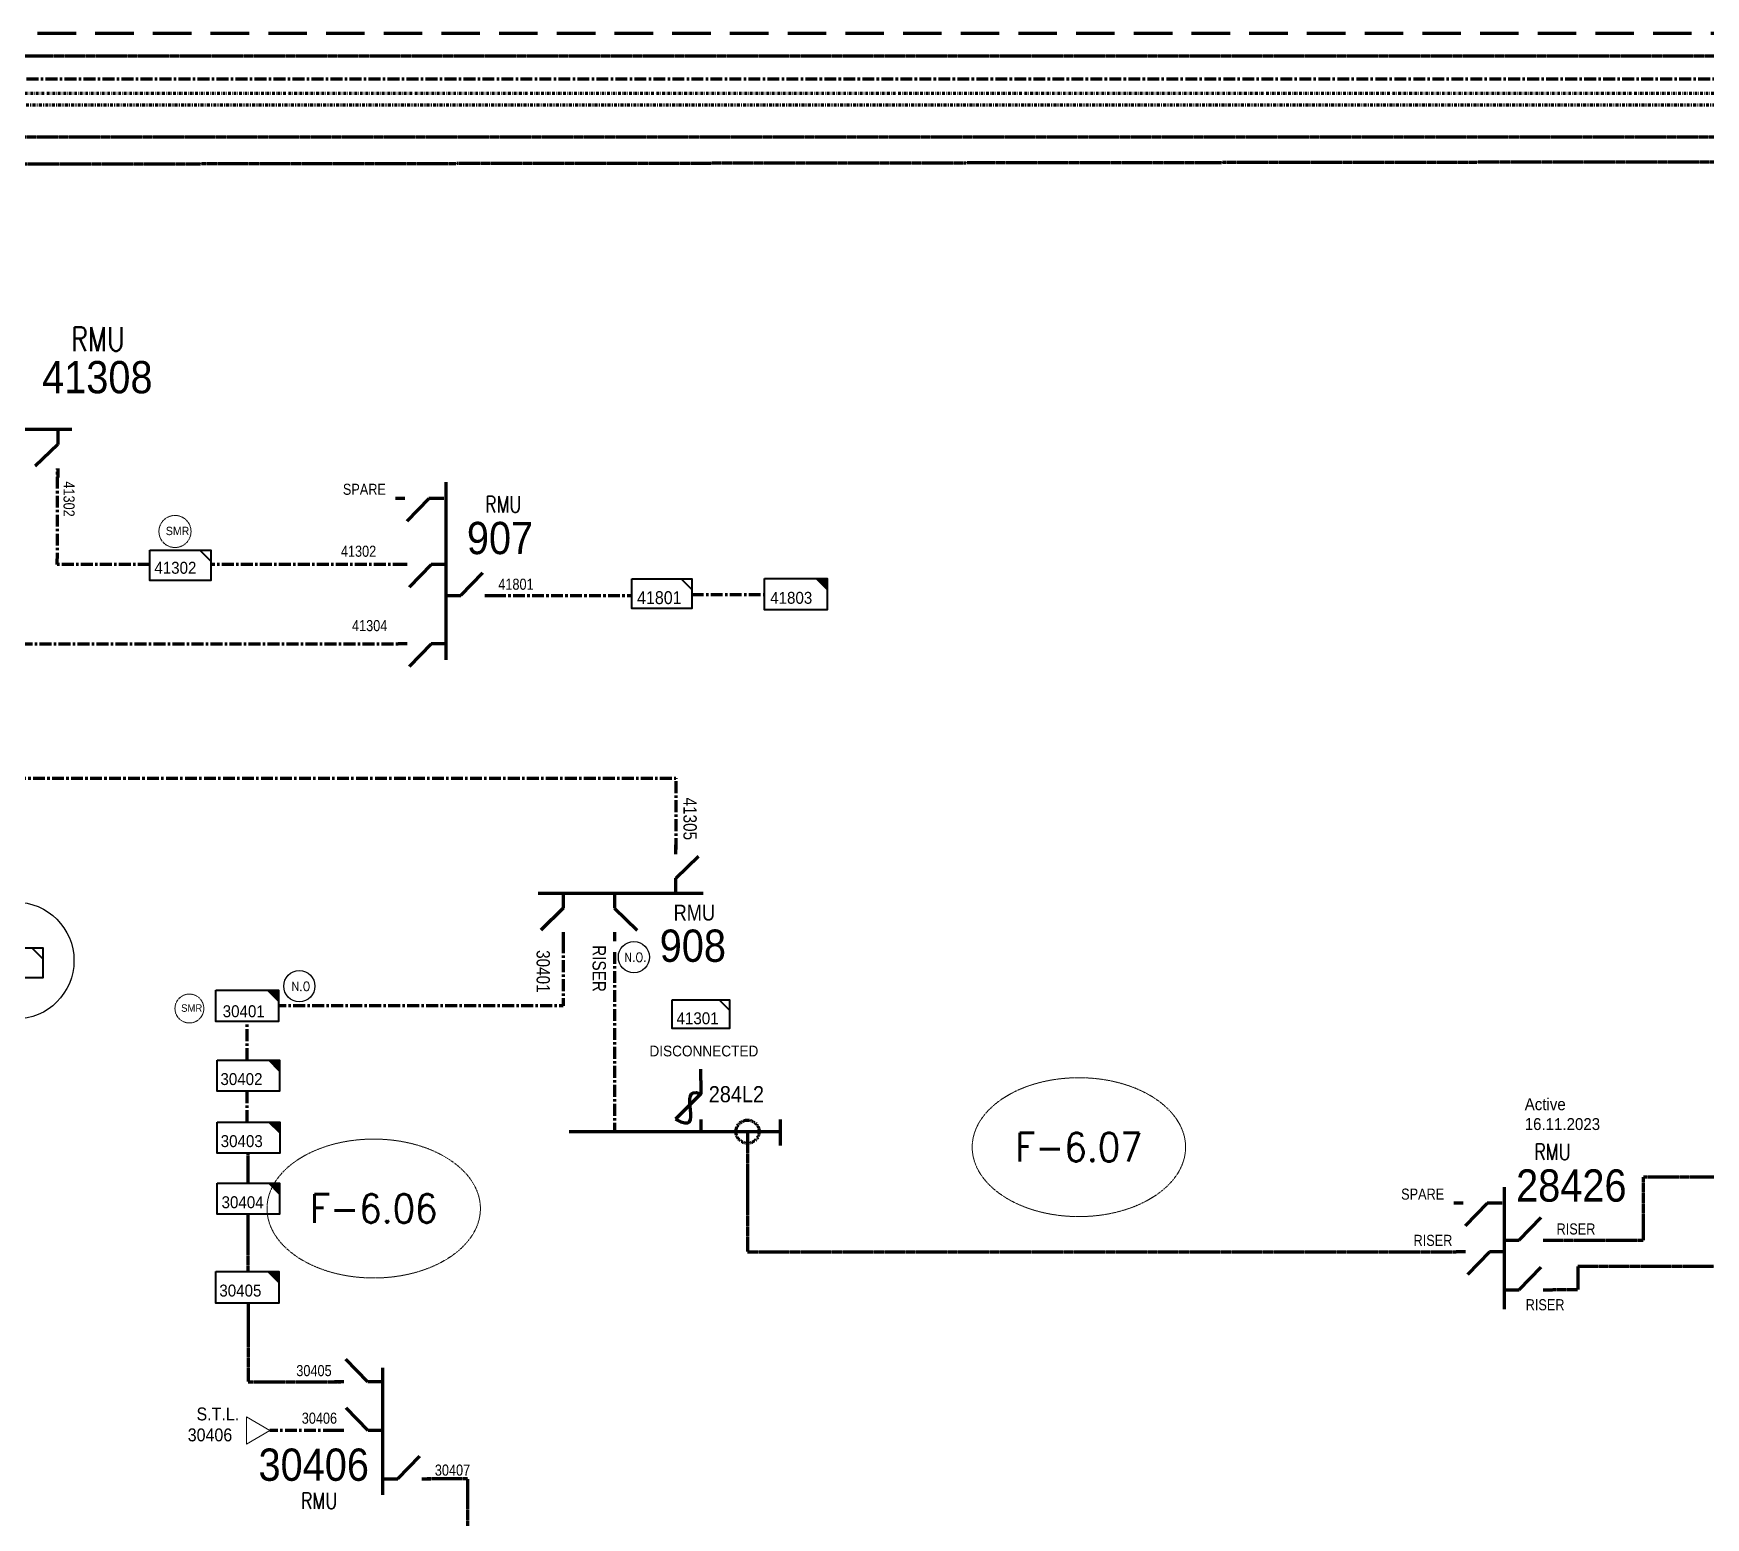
# Model space of a CAD drawing. Header units: metres. Extents: x 65984 to 144644, y -19036 to 23726.
# Drawn here: x 123462 to 123979, y 21915 to 22374 of the extents above; entities that cross this region are included whole.
import ezdxf
from ezdxf.enums import TextEntityAlignment as Align

# ---------------------------------------------------------------- set-up
doc = ezdxf.new("R2010")
doc.units = ezdxf.units.M
doc.header["$MEASUREMENT"] = 0
for name, pattern in [('( Center )', [2, 1.25, -0.25, 0.25, -0.25]), ('DGN Style 3', [0.013877, 0, -0.013877]), ('DGN Style 4', [1.6, 0.8, -0.4, 0, -0.4]), ('DGN Style 7', [2, 0.9, -0.4, 0.3, -0.4]), ('HIDDEN2', [2381.25, 1587.5, -793.75])]:
    doc.linetypes.add(name, pattern=pattern)
doc.layers.get('0').update_dxf_attribs({"color": 95, "lineweight": 40})
for name, color, linetype, lineweight in [('d_eos', 111, 'Continuous', 40), ('d_eos no', 121, 'Continuous', 40), ('d_fco', 5, 'Continuous', 40), ('d_fco text', 95, 'Continuous', 40), ('d_oh branch', 94, 'Continuous', 40), ('d_switch', 95, 'Continuous', 40), ('d_tf', 1, 'Continuous', 40), ('d_tf no', 6, 'Continuous', 40), ('d_ug cable', 95, 'Continuous', 40), ('d_ug main line', 95, 'Continuous', 40), ('d_ug tf', 1, 'Continuous', 40), ('d_unit sub', 7, 'Continuous', 40), ('fedr no', 95, 'Continuous', 40), ('Level 37', 7, 'Continuous', 0), ('O H MAIN FEEDER', 4, 'Continuous', 100), ('SW N O', 114, 'Continuous', 30)]:
    doc.layers.add(name, color=color, linetype=linetype, lineweight=lineweight)
doc.styles.add('NASKHF', font='naskhf.shx', dxfattribs={"height": 8})
doc.styles.add('Style-Arial', font='arial.ttf')
doc.styles.add('Style-ENGINEERING', font='ENGINEERING.shx')
doc.styles.add('Style-msdefault', font='msdefault.shx')
doc.styles.add('Style-STANDARD', font='STANDARD.shx')

# ---------------------------------------------------------------- blocks, each defined once
blk = doc.blocks.new('SS')
at = {"color": 0, "linetype": 'ByBlock', "lineweight": -2, "flags": 128}
blk.add_lwpolyline([(6.95, 4.25), (10.45, 4.25), (10.45, 0.75)], close=True, dxfattribs=at)
at = {"color": 0, "linetype": 'ByBlock', "lineweight": -2, "extrusion": (0, 0, -1)}
blk.add_solid([(-6.95, 4.25), (-10.45, 4.25), (-10.45, 0.75)], dxfattribs=at)
at = {"color": 0, "linetype": 'ByBlock', "lineweight": -2}
blk.add_3dface([(-9.55, 4.25), (10.45, 4.25), (10.45, -5.75), (-9.55, -5.75)], dxfattribs=at)
blk = doc.blocks.new('TF_8')
at = {"color": 0, "linetype": 'ByBlock', "lineweight": -2}
blk.add_line((6.3, 4.95), (9.9, 1.35), dxfattribs=at)
blk.add_3dface([(-10.1, 4.95), (9.9, 4.95), (9.9, -5.05), (-10.1, -5.05)], dxfattribs=at)
blk = doc.blocks.new('FUSE01')
at = {"color": 0, "linetype": 'ByBlock', "lineweight": -2}
blk.add_line((0, -17.15), (0, -22.55), dxfattribs=at)
at = {"color": 0, "linetype": 'ByBlock', "lineweight": -2, "flags": 128}
blk.add_lwpolyline([(0, 0.05), (0, -5.75), (-11.2, -16.95)], dxfattribs=at)
at = {"color": 0, "linetype": 'ByBlock', "lineweight": -2}
blk.add_open_spline([(-11.2, -16.95), (3.4, -25.35), (-11.6, -1.35), (0, -5.75)], degree=3, dxfattribs=at)
blk = doc.blocks.new('*U1343')
at = {"layer": 'SW N O', "color": 94, "ltscale": 0.426762}
blk.add_circle((-0.02, 0), 4.83, dxfattribs=at)
at = {"layer": 'SW N O', "color": 94, "style": 'Style-STANDARD'}
blk.add_text('N.O.', height=2.753, dxfattribs=at).set_placement((0.46, -0.05), align=Align.MIDDLE_CENTER)
blk = doc.blocks.new('TRA1_682')
at = {"layer": 'd_tf', "color": 7, "linetype": 'Continuous', "lineweight": 0, "ltscale": 0.000392162, "flags": 128}
blk.add_lwpolyline([(10, -17), (0, 0), (-10, -17)], close=True, dxfattribs=at)
blk = doc.blocks.new('TRA1_681')
at = {"layer": 'd_tf', "color": 7, "linetype": 'Continuous', "lineweight": 0, "ltscale": 0.000392162, "xscale": 1.000046564039522, "yscale": 1.000046564039522, "zscale": 1.000046564039522, "rotation": 180}
blk.add_blockref('TRA1_682', (0, 0), dxfattribs=at)
blk = doc.blocks.new('*U3591')
at = {"layer": 'SW N O', "color": 94, "ltscale": 0.426762}
blk.add_circle((-0.02, 0), 4.83, dxfattribs=at)
at = {"layer": 'SW N O', "color": 94, "style": 'Style-STANDARD'}
blk.add_text('N.O', height=2.753, dxfattribs=at).set_placement((0.46, -0.05), align=Align.MIDDLE_CENTER)
blk = doc.blocks.new('*U3592')
at = {"layer": 'SW N O', "color": 2, "ltscale": 0.426762}
blk.add_circle((-0.02, 0), 4.83, dxfattribs=at)

msp = doc.modelspace()

# ---------------------------------------------------------------- linework, layer by layer
at = {"layer": 'd_eos', "color": 1, "linetype": 'Continuous', "lineweight": 211, "ltscale": 0.478599}
for p, q in [((123434.47, 22251.45), (123473.8, 22251.45)), ((123469.46, 22251.45), (123469.46, 22246.8)), ((123469.46, 22246.8), (123462.46, 22240.01)), ((123469.46, 22239.36), (123469.46, 22236.53)), ((123589.72, 22180.05), (123589.72, 22235.04)), ((123576.9, 22230.04), (123574.07, 22230.04)), ((123584.34, 22230.04), (123577.54, 22223.04)), ((123588.99, 22230.04), (123584.34, 22230.04)), ((123577.63, 22209.6), (123574.8, 22209.6)), ((123585.07, 22209.6), (123578.27, 22202.6)), ((123589.72, 22209.6), (123585.07, 22209.6)), ((123594.26, 22200.05), (123601.06, 22207.05)), ((123589.62, 22200.05), (123594.26, 22200.05)), ((123601.71, 22200.05), (123604.53, 22200.05)), ((123577.63, 22185.05), (123574.8, 22185.05)), ((123585.07, 22185.05), (123578.28, 22178.05)), ((123589.72, 22185.05), (123585.07, 22185.05))]:
    msp.add_line(p, q, dxfattribs=at)
at = {"layer": 'd_eos', "color": 7, "linetype": 'Continuous', "lineweight": 211, "ltscale": 0.638341}
msp.add_line((123660.82, 22119.97), (123660.81, 22122.8), dxfattribs=at)
at = {"layer": 'd_eos', "color": 1, "linetype": 'Continuous', "lineweight": 211, "ltscale": 0.638341}
for p, q in [((123660.82, 22112.53), (123667.82, 22119.33)), ((123660.82, 22107.88), (123660.82, 22112.53)), ((123618.22, 22107.88), (123669.24, 22107.88)), ((123625.96, 22107.87), (123625.96, 22103.23)), ((123641.82, 22107.88), (123641.82, 22103.23)), ((123625.96, 22103.23), (123618.96, 22096.43)), ((123641.82, 22103.23), (123648.82, 22096.43)), ((123625.96, 22095.78), (123625.96, 22092.96)), ((123641.82, 22095.78), (123641.82, 22092.96))]:
    msp.add_line(p, q, dxfattribs=at)
at = {"layer": 'd_eos', "color": 7, "linetype": 'Continuous', "lineweight": 211, "ltscale": 0.478599}
for p, q in [((123917.27, 21979.07), (123917.27, 22016.82)), ((123904.45, 22011.82), (123901.62, 22011.82)), ((123911.89, 22011.82), (123905.1, 22004.82)), ((123916.54, 22011.82), (123911.89, 22011.82)), ((123921.81, 22000.44), (123928.61, 22007.44)), ((123905.18, 21996.83), (123902.35, 21996.83)), ((123912.62, 21996.83), (123905.83, 21989.83)), ((123917.27, 21996.83), (123912.62, 21996.83)), ((123917.17, 22000.44), (123921.81, 22000.44)), ((123929.26, 22000.44), (123932.08, 22000.44)), ((123921.81, 21985.06), (123928.61, 21992.06)), ((123917.17, 21985.06), (123921.81, 21985.06)), ((123929.26, 21985.06), (123932.08, 21985.06)), ((123565.42, 21956.53), (123558.63, 21963.53)), ((123570.07, 21921.54), (123570.07, 21960.87)), ((123557.98, 21956.53), (123555.16, 21956.53)), ((123570.07, 21956.53), (123565.42, 21956.53)), ((123565.53, 21941.53), (123558.73, 21948.53)), ((123558.08, 21941.53), (123555.26, 21941.53)), ((123570.17, 21941.53), (123565.53, 21941.53)), ((123574.72, 21926.54), (123581.52, 21933.54)), ((123570.07, 21926.54), (123574.72, 21926.54)), ((123582.16, 21926.54), (123584.99, 21926.54))]:
    msp.add_line(p, q, dxfattribs=at)
at = {"layer": 'd_oh branch', "color": 6, "linetype": 'Continuous', "lineweight": 100}
msp.add_line((123668.49, 22049.82), (123668.49, 22053.4), dxfattribs=at)
at = {"layer": 'd_ug cable', "color": 7, "linetype": 'DGN Style 3', "lineweight": 100}
for p, q in [((123528.43, 22018.08), (123528.43, 22027.32)), ((123528.43, 21990.62), (123528.43, 22008.43))]:
    msp.add_line(p, q, dxfattribs=at)
at = {"layer": 'd_ug cable', "color": 206, "linetype": 'DGN Style 3', "lineweight": 100, "flags": 128}
msp.add_lwpolyline([(116176.39, 20628.22), (116176.39, 20750.68), (116176.22, 20750.68), (116176.22, 20751.88), (115709.1, 20751.88), (115709.1, 20898.3), (115443.65, 20898.3), (115443.65, 22367.11), (125153.08, 22367.11), (125153.08, 21679.5), (125516.2, 21679.5), (125516.2, 21661.2)], dxfattribs=at)
at = {"layer": 'd_ug cable', "color": 251, "linetype": 'DGN Style 3', "lineweight": 100, "flags": 128}
msp.add_lwpolyline([(116822.57, 20861.14), (116854.81, 20861.14), (116854.81, 20884.92), (116988.56, 20884.92), (116988.56, 22341.95), (125130.38, 22341.95), (125130.38, 21815.39), (125262.38, 21815.39)], dxfattribs=at)
at = {"layer": 'd_ug cable', "color": 1, "linetype": 'DGN Style 3', "lineweight": 100, "flags": 128}
msp.add_lwpolyline([(124793.56, 20416.16), (124792.07, 20891.4), (125120.04, 20891.44), (125121.21, 22335.69), (123123.25, 22333.08)], dxfattribs=at)
at = {"layer": 'd_ug cable', "color": 6, "linetype": 'DGN Style 3', "lineweight": 100, "flags": 128}
for points in [[(123682.99, 22034), (123682.99, 21996.83), (123902.35, 21996.83)], [(123932.08, 22000.44), (123960.3, 22000.44), (123960.3, 22020.04), (124119.73, 22020.04)], [(124214.7, 21999.47), (124202.29, 21999.47), (124202.29, 21992.26), (123939.93, 21992.26), (123939.93, 21985.06), (123932.08, 21985.06)]]:
    msp.add_lwpolyline(points, dxfattribs=at)
at = {"layer": 'd_ug cable', "color": 7, "linetype": 'DGN Style 3', "lineweight": 100, "flags": 128}
for points in [[(123528.43, 21980.94), (123528.43, 21956.53), (123557.23, 21956.53)], [(123596.45, 21910.48), (123596.45, 21926.54), (123583.79, 21926.54)]]:
    msp.add_lwpolyline(points, dxfattribs=at)
at = {"layer": 'd_ug cable', "color": 2, "linetype": 'DGN Style 3', "lineweight": 13}
for centre, radius in [((123505.77, 22219.82), 4.97), ((123510.23, 22072.13), 4.47)]:
    msp.add_circle(centre, radius, dxfattribs=at)
at = {"layer": 'd_ug cable', "color": 7, "linetype": 'DGN Style 3', "lineweight": 100}
msp.add_circle((123682.99, 22034), 3.59, dxfattribs=at)
at = {"layer": 'd_ug main line', "color": 1, "linetype": '( Center )', "lineweight": 140, "ltscale": 2.94}
for p, q in [((123576.88, 22209.6), (123516.83, 22209.6)), ((123604.53, 22200.05), (123647.22, 22200.05)), ((123665.72, 22200.29), (123688.26, 22200.29))]:
    msp.add_line(p, q, dxfattribs=at)
at = {"layer": 'd_ug main line', "color": 7, "linetype": '( Center )', "lineweight": 140, "ltscale": 2.94}
for p, q in [((123528.09, 22056.16), (123528.09, 22068.06)), ((123528.09, 22036.98), (123528.09, 22046.51)), ((123555.26, 21941.53), (123535.11, 21941.53))]:
    msp.add_line(p, q, dxfattribs=at)
at = {"layer": 'd_ug main line', "color": 36, "linetype": 'HIDDEN2', "lineweight": 70, "ltscale": 0.0075}
msp.add_lwpolyline([(125386.09, 22374.01), (115436.35, 22374.01), (115436.35, 20892.06), (115702.37, 20892.06), (115702.37, 20746.44), (116184.6, 20746.44), (116184.6, 20578.3), (116242, 20578.3), (116242, 20553.61)], dxfattribs=at)
at = {"layer": 'd_ug main line', "color": 174, "linetype": '( Center )', "lineweight": 140, "ltscale": 2.94, "flags": 128}
msp.add_lwpolyline([(125145.17, 22359.87), (115450.76, 22359.87), (115450.76, 20910.03), (116755.35, 20910.03), (116755.35, 20829.41)], dxfattribs=at)
at = {"layer": 'd_ug main line', "color": 191, "linetype": 'DGN Style 7', "lineweight": 140, "flags": 128}
msp.add_lwpolyline([(125136.56, 22351.77), (116982.25, 22351.77), (116982.25, 20302.89), (116982.25, 20302.89), (116982.25, 19904.76), (116245.06, 19904.76), (116245.06, 20043.28)], dxfattribs=at)
at = {"layer": 'd_ug main line', "color": 1, "linetype": '( Center )', "lineweight": 140, "ltscale": 2.94, "flags": 128}
for points in [[(123469.35, 22209.58), (123469.43, 22239.32)], [(123497.95, 22209.62), (123469.35, 22209.58)], [(123409.17, 22116.24), (123429.14, 22116.24), (123429.14, 22162.19), (123429.14, 22162.19), (123429.14, 22185.05), (123574.8, 22185.05)], [(123455.59, 22090.88), (123455.59, 22143.43), (123660.82, 22143.43), (123660.82, 22121.39)], [(123625.96, 22092.96), (123625.96, 22072.92), (123537.83, 22072.92)]]:
    msp.add_lwpolyline(points, dxfattribs=at)
at = {"layer": 'd_ug main line', "color": 6, "linetype": '( Center )', "lineweight": 140, "ltscale": 2.94, "flags": 128}
msp.add_lwpolyline([(123641.82, 22089.62), (123641.82, 22034)], dxfattribs=at)
at = {"layer": 'd_ug tf', "color": 134, "linetype": 'DGN Style 4', "lineweight": 140, "flags": 128}
msp.add_lwpolyline([(116559.62, 20376.8), (116559.62, 20301.65), (116974.8, 20301.65), (116974.8, 22355.48), (125242.66, 22355.48), (125242.66, 22015.01), (125262.38, 22015.01)], dxfattribs=at)
at = {"layer": 'fedr no', "color": 6, "linetype": 'DGN Style 3', "lineweight": 13}
msp.add_ellipse((123785.54, 22029.21), major_axis=(33.02, 0), ratio=0.651175, dxfattribs=at)
at = {"layer": 'fedr no', "color": 7, "linetype": 'DGN Style 3', "lineweight": 13}
msp.add_ellipse((123567.28, 22010.21), major_axis=(33.02, 0), ratio=0.651175, dxfattribs=at)
at = {"layer": 'O H MAIN FEEDER', "color": 6, "lineweight": 211, "ltscale": 0.426762}
msp.add_line((123693.1, 22037.78), (123693.1, 22029.77), dxfattribs=at)
at = {"layer": 'O H MAIN FEEDER', "color": 6, "lineweight": 211, "ltscale": 0.426762, "flags": 128}
msp.add_lwpolyline([(123693.1, 22034), (123627.74, 22034)], dxfattribs=at)

# ---------------------------------------------------------------- block references
at = {"layer": 'd_fco', "color": 6, "linetype": 'Continuous', "lineweight": 100, "xscale": 0.7, "yscale": 0.7, "zscale": 0.2499179648993302}
msp.add_blockref('FUSE01', (123668.49, 22049.79), dxfattribs=at)
at = {"layer": 'd_tf', "color": 7, "linetype": 'Continuous', "lineweight": 0, "ltscale": 0.000392162, "xscale": 0.4252640885791174, "yscale": 0.4252640885791174, "zscale": 0.4252640885791174, "rotation": 89.99999999999997}
msp.add_blockref('TRA1_681', (123535.1, 21941.51), dxfattribs=at)
at = {"layer": 'd_unit sub', "color": 1, "linetype": 'Continuous', "lineweight": 40, "zscale": 0.212622143282644}
for name, p, xscale, yscale in [('TF_8', (123507.48, 22209.39), 0.9442434516439306, 0.9442434516439306), ('TF_8', (123656.56, 22200.61), 0.9251925238239792, 0.9251925238239792), ('SS', (123697.51, 22201.17), 0.9692157761479917, 0.9692157761479917), ('TF_8', (123455.68, 22086.3), 0.9251925238239792, 0.9251925238239792)]:
    msp.add_blockref(name, p, dxfattribs=dict(at, xscale=xscale, yscale=yscale))
at = {"layer": 'd_unit sub', "color": 2, "linetype": 'Continuous', "lineweight": 40, "xscale": 0.9692157761479917, "yscale": 0.9692157761479917, "zscale": 0.212622143282644}
msp.add_blockref('SS', (123527.7, 22073.65), dxfattribs=at)
at = {"layer": 'd_unit sub', "color": 6, "linetype": 'Continuous', "lineweight": 40, "xscale": 0.8879170862858693, "yscale": 0.8879170862858693, "zscale": 0.212622143282644}
msp.add_blockref('TF_8', (123668.58, 22070.43), dxfattribs=at)
at = {"layer": 'd_unit sub', "color": 7, "linetype": 'Continuous', "lineweight": 40, "zscale": 0.212622143282644}
for p, xscale, yscale in [((123528.06, 22052.06), 0.9649928322184207, 0.9649928322184207), ((123528.07, 22032.88), 0.9666982503526453, 0.9666982503526453), ((123528.07, 22013.98), 0.9651601284009013, 0.9651601284009013), ((123527.7, 21986.56), 0.9774759496655391, 0.9774759496655391)]:
    msp.add_blockref('SS', p, dxfattribs=dict(at, xscale=xscale, yscale=yscale))
at = {"layer": 'SW N O', "color": 2, "ltscale": 0.426762, "xscale": 3.750444334433518, "yscale": 3.750444334433518, "zscale": 3.750444334433518, "rotation": 90}
msp.add_blockref('*U3592', (123456.39, 22087.05), dxfattribs=at)
at = {"layer": 'SW N O', "color": 94, "ltscale": 0.426762}
for name, p in [('*U1343', (123647.84, 22088.05)), ('*U3591', (123544.28, 22079.05))]:
    msp.add_blockref(name, p, dxfattribs=at)

# ---------------------------------------------------------------- texts
at = {"layer": 'd_eos no', "color": 1, "linetype": 'Continuous', "lineweight": 140, "style": 'Style-Arial', "width": 0.88}
msp.add_text('908', height=10, dxfattribs=at).set_placement((123655.8, 22096.58), align=Align.TOP_LEFT)
at = {"layer": 'd_fco text', "color": 6, "linetype": 'Continuous', "lineweight": 70, "style": 'Style-msdefault', "width": 0.92}
msp.add_text('284L2', height=5, dxfattribs=at).set_placement((123670.98, 22048.11), align=Align.TOP_LEFT)
at = {"layer": 'd_switch', "color": 1, "linetype": 'Continuous', "lineweight": 30, "style": 'Style-ENGINEERING', "width": 0.857143}
for s, rotation, p in [('41305', 270.008, (123663.13, 22124.28)), ('30401', 270, (123617.67, 22077.05))]:
    msp.add_text(s, height=4.131, rotation=rotation, dxfattribs=at).set_placement(p, align=Align.RIGHT)
msp.add_text('RISER', height=4.131, rotation=270, dxfattribs=at).set_placement((123635.01, 22091.75))
at = {"layer": 'd_tf no', "color": 1, "linetype": 'Continuous', "lineweight": 13, "style": 'Style-msdefault', "width": 0.947368}
for height, p in [(2.584, (123502.93, 22221.28)), (2.326, (123507.67, 22073.44))]:
    msp.add_text('SMR', height=height, dxfattribs=at).set_placement(p, align=Align.TOP_LEFT)
at = {"layer": 'd_tf no', "color": 1, "linetype": 'Continuous', "lineweight": 40, "style": 'Style-msdefault'}
for s, height, width, p in [('41302', 3.7, 0.945946, (123499.38, 22210.43)), ('41801', 4, 0.925, (123648.8, 22201.34)), ('41803', 3.7, 0.945946, (123690, 22201.13))]:
    msp.add_text(s, height=height, dxfattribs=dict(at, width=width)).set_placement(p, align=Align.TOP_LEFT)
at = {"layer": 'd_tf no', "color": 2, "linetype": 'Continuous', "lineweight": 40, "style": 'Style-msdefault', "width": 0.945946}
for s, height, p in [('30401', 3.7, (123520.54, 22073.14)), ('DISCONNECTED', 3.33, (123652.62, 22060.64))]:
    msp.add_text(s, height=height, dxfattribs=at).set_placement(p, align=Align.TOP_LEFT)
at = {"layer": 'd_tf no', "color": 6, "linetype": 'Continuous', "lineweight": 40, "style": 'Style-msdefault', "width": 0.945946}
msp.add_text('41301', height=3.7, dxfattribs=at).set_placement((123661.01, 22070.96), align=Align.TOP_LEFT)
at = {"layer": 'd_tf no', "color": 7, "linetype": 'Continuous', "lineweight": 40, "style": 'Style-msdefault'}
for s, height, width, p in [('30402', 3.7, 0.945946, (123519.84, 22052.14)), ('30403', 3.7, 0.945946, (123519.92, 22032.93)), ('30404', 3.7, 0.945946, (123520.19, 22014.01)), ('30405', 3.7, 0.945946, (123519.5, 21986.66)), ('30406', 4, 0.925, (123509.72, 21942.13))]:
    msp.add_text(s, height=height, dxfattribs=dict(at, width=width)).set_placement(p, align=Align.TOP_LEFT)
at = {"layer": 'd_tf no', "color": 121, "linetype": 'Continuous', "lineweight": 40, "insert": (123923.53, 22044.34), "char_height": 3.6841, "attachment_point": 1, "style": 'NASKHF'}
msp.add_mtext('\\Fmsdefault;\\H1x;\\W0.945946;Active\\P16.11.2023', dxfattribs=at)
at = {"layer": 'd_tf no', "color": 7, "linetype": 'Continuous', "lineweight": 40, "insert": (123512.43, 21948.61), "char_height": 8, "attachment_point": 1, "style": 'NASKHF'}
msp.add_mtext('\\Fmsdefault;\\H0.5x;\\W0.925;S.T.L.', dxfattribs=at)
at = {"layer": 'fedr no', "color": 6, "linetype": 'Continuous', "lineweight": 40, "char_height": 8.852, "attachment_point": 5, "style": 'Style-STANDARD'}
for s, insert in [('F-6.07\\P', (123785.54, 22029.21)), ('F-6.06', (123567.28, 22010.21))]:
    msp.add_mtext(s, dxfattribs=dict(at, insert=insert))
at = {"layer": 'Level 37', "color": 1, "linetype": 'Continuous', "lineweight": 53, "style": 'Style-STANDARD', "width": 0.854701}
for height, p in [(7.417, (123481.92, 22279.4)), (4.993, (123607.39, 22228.21))]:
    msp.add_text('RMU', height=height, dxfattribs=at).set_placement(p, align=Align.MIDDLE_CENTER)
at = {"layer": 'Level 37', "color": 1, "linetype": 'Continuous', "lineweight": 120, "style": 'Style-Arial', "width": 0.88}
for s, p in [('41308', (123464.64, 22272.6)), ('907', (123596.12, 22222.8))]:
    msp.add_text(s, height=10, dxfattribs=at).set_placement(p, align=Align.TOP_LEFT)
at = {"layer": 'Level 37', "color": 1, "linetype": 'Continuous', "lineweight": 53, "style": 'Style-ENGINEERING', "width": 0.857143}
msp.add_text('41302', height=3.43, rotation=270, dxfattribs=at).set_placement((123471.27, 22235.32))
msp.add_text('SPARE', height=3.43, dxfattribs=at).set_placement((123557.73, 22231.17))
for s, p in [('41302', (123568.05, 22211.99)), ('41304', (123571.49, 22188.96))]:
    msp.add_text(s, height=3.43, dxfattribs=at).set_placement(p, align=Align.RIGHT)
msp.add_text('41801', height=3.43, dxfattribs=at).set_placement((123605.84, 22205.21), align=Align.TOP_LEFT)
at = {"layer": 'Level 37', "color": 1, "linetype": 'Continuous', "lineweight": 100, "style": 'Style-msdefault', "width": 0.86}
msp.add_text('RMU', height=4.9, dxfattribs=at).set_placement((123660.11, 22104.27), align=Align.TOP_LEFT)
at = {"layer": 'Level 37', "color": 7, "linetype": 'Continuous', "lineweight": 53, "style": 'Style-STANDARD', "width": 0.854701}
for p in [(123932.14, 22027.74), (123550.38, 21919.73)]:
    msp.add_text('RMU', height=4.993, dxfattribs=at).set_placement(p, align=Align.MIDDLE_CENTER)
at = {"layer": 'Level 37', "color": 7, "linetype": 'Continuous', "lineweight": 120, "style": 'Style-Arial', "width": 0.88}
for s, p in [('28426', (123920.86, 22022.34)), ('30406', (123531.62, 21935.91))]:
    msp.add_text(s, height=10, dxfattribs=at).set_placement(p, align=Align.TOP_LEFT)
at = {"layer": 'Level 37', "color": 7, "linetype": 'Continuous', "lineweight": 53, "style": 'Style-ENGINEERING', "width": 0.857143}
for s, p in [('SPARE', (123885.28, 22012.96)), ('30407', (123586.2, 21927.51))]:
    msp.add_text(s, height=3.43, dxfattribs=at).set_placement(p)
msp.add_text('RISER', height=3.43, dxfattribs=at).set_placement((123901.14, 21998.64), align=Align.RIGHT)
for p in [(123933.39, 22005.6), (123923.82, 21982.15)]:
    msp.add_text('RISER', height=3.43, dxfattribs=at).set_placement(p, align=Align.TOP_LEFT)
for s, p in [('30405', (123554.25, 21961.74)), ('30406', (123555.94, 21947.02))]:
    msp.add_text(s, height=3.43, dxfattribs=at).set_placement(p, align=Align.TOP_RIGHT)

doc.saveas('drawing.dxf')
